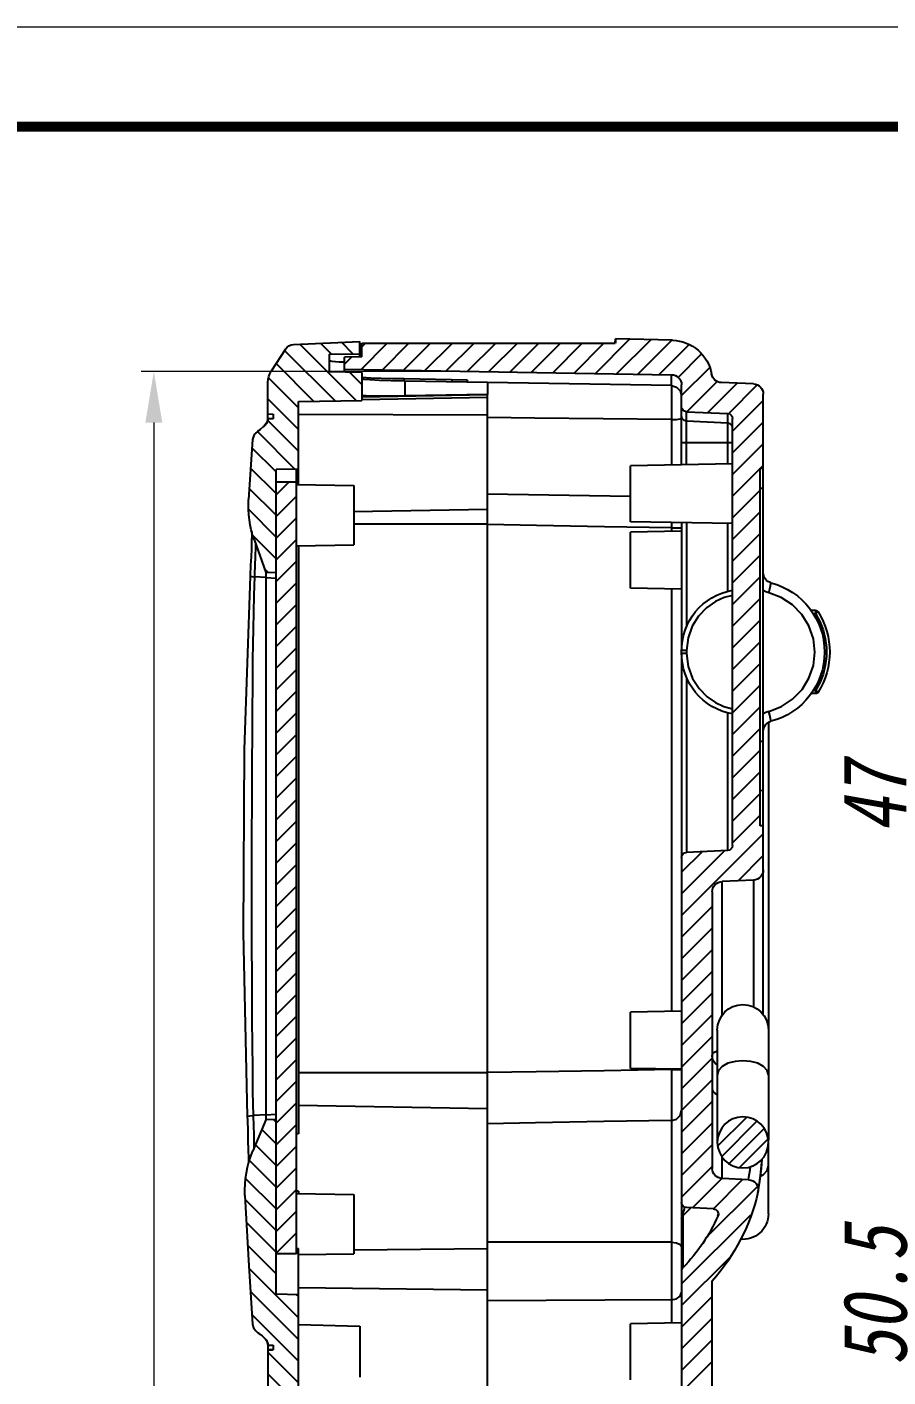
# Model space of a CAD drawing. Header units: millimetres. Extents: x 4697 to 5264, y 321 to 714.
# Drawn here: x 4860.2 to 4944.5, y 582.1 to 714.3 of the extents above; entities that cross this region are included whole.
import ezdxf
from ezdxf.enums import TextEntityAlignment as Align

# ---------------------------------------------------------------- set-up
doc = ezdxf.new("R2010")
doc.units = ezdxf.units.MM
doc.layers.add('dim', color=82, linetype='Continuous', lineweight=9)
doc.layers.add('from', color=7, linetype='Continuous', lineweight=13)
doc.styles.add('wuwei', font='SimSun.ttf', dxfattribs={"width": 0.8, "oblique": 10})
doc.styles.add('宋体', font='SimSun.ttf')
doc.dimstyles.new('wuwei', dxfattribs={"dimscale": 2.5, "dimtxt": 2.5, "dimasz": 1.5, "dimexe": 0.3, "dimexo": 0.3, "dimgap": 0.5, "dimtad": 1, "dimdsep": 46, "dimtxsty": 'wuwei', "dimcen": 0, "dimclrd": 42, "dimclre": 82, "dimclrt": 82, "dimazin": 2, "dimtfac": 1, "dimtofl": 0, "dimtmove": 0, "dimatfit": 3, "dimfxl": 0, "dimlwd": 5, "dimlwe": 5, "dimarcsym": 0})

# ---------------------------------------------------------------- blocks, each defined once
blk = doc.blocks.new('*D11')
at = {"layer": 'Defpoints', "color": 0}
for p in [(4905.26, 680.55), (4872.59, 448.62), (4905.26, 448.62)]:
    blk.add_point(p, dxfattribs=at)
at = {"layer": 'dim', "color": 82, "lineweight": 5}
for p, q in [((4904.01, 680.55), (4871.34, 680.55)), ((4904.01, 448.62), (4871.34, 448.62))]:
    blk.add_line(p, q, dxfattribs=at)
at = {"layer": 'dim', "color": 42, "lineweight": 5}
blk.add_line((4872.59, 675.55), (4872.59, 453.62), dxfattribs=at)
at = {"layer": 'dim', "color": 42}
for points in [[(4871.76, 675.55), (4873.42, 675.55), (4872.59, 680.55)], [(4871.76, 453.62), (4873.42, 453.62), (4872.59, 448.62)]]:
    blk.add_solid(points, dxfattribs=at)
at = {"layer": 'dim', "color": 82, "insert": (4868.22, 564.58), "char_height": 6.25, "attachment_point": 5, "rotation": 90, "style": 'wuwei'}
blk.add_mtext('231.93', dxfattribs=at)
blk = doc.blocks.new('*D36')
at = {"layer": 'Defpoints', "color": 0}
for p in [(4959.63, 662.31), (4947.51, 615.31), (4959.63, 615.31)]:
    blk.add_point(p, dxfattribs=at)
at = {"layer": 'dim', "color": 82, "lineweight": 5}
for p, q in [((4958.38, 662.31), (4946.26, 662.31)), ((4958.38, 615.31), (4946.26, 615.31))]:
    blk.add_line(p, q, dxfattribs=at)
at = {"layer": 'dim', "color": 42, "lineweight": 5}
blk.add_line((4947.51, 657.31), (4947.51, 620.31), dxfattribs=at)
at = {"layer": 'dim', "color": 42}
for points in [[(4946.68, 657.31), (4948.34, 657.31), (4947.51, 662.31)], [(4946.68, 620.31), (4948.34, 620.31), (4947.51, 615.31)]]:
    blk.add_solid(points, dxfattribs=at)
at = {"layer": 'dim', "color": 82, "insert": (4943.14, 638.81), "char_height": 6.25, "attachment_point": 5, "rotation": 90, "style": 'wuwei'}
blk.add_mtext('47', dxfattribs=at)
blk = doc.blocks.new('*D34')
at = {"layer": 'Defpoints', "color": 0}
for p in [(4959.63, 615.31), (4947.59, 564.81), (4953.48, 564.81)]:
    blk.add_point(p, dxfattribs=at)
at = {"layer": 'dim', "color": 82, "lineweight": 5}
for p, q in [((4958.38, 615.31), (4946.34, 615.31)), ((4952.23, 564.81), (4946.34, 564.81))]:
    blk.add_line(p, q, dxfattribs=at)
at = {"layer": 'dim', "color": 42, "lineweight": 5}
blk.add_line((4947.59, 610.31), (4947.59, 569.81), dxfattribs=at)
at = {"layer": 'dim', "color": 42}
for points in [[(4946.76, 610.31), (4948.43, 610.31), (4947.59, 615.31)], [(4946.76, 569.81), (4948.43, 569.81), (4947.59, 564.81)]]:
    blk.add_solid(points, dxfattribs=at)
at = {"layer": 'dim', "color": 82, "insert": (4943.22, 590.06), "char_height": 6.25, "attachment_point": 5, "rotation": 90, "style": 'wuwei'}
blk.add_mtext('50.5', dxfattribs=at)
blk = doc.blocks.new('TK-D')
at = {"layer": 'from'}
blk.add_lwpolyline([(-594.5, -413.12), (594.5, -413.12), (594.5, 413.12), (-594.5, 413.12)], close=True, dxfattribs=at)
at = {"layer": 'from', "const_width": 2.05}
blk.add_lwpolyline([(-574.01, -392.63), (-574.01, 392.63), (574.01, 392.63), (574.01, -392.63), (-574.01, -392.63)], dxfattribs=at)
at = {"layer": 'from', "color": 6, "style": '宋体', "width": 0.7}
blk.add_attdef('70001', text='', height=8.32, dxfattribs=at).set_placement((430.84, -344.43), align=Align.MIDDLE)
blk = doc.blocks.new('A$C41643B52')
at = {"color": 40, "linetype": 'Continuous'}
for p, q in [((-825.3, 576.69), (-828.24, 579.63)), ((-823.22, 576.73), (-826.54, 580.05)), ((-821.13, 576.76), (-824.47, 580.1)), ((-819.05, 576.8), (-822.4, 580.16)), ((-816.96, 576.84), (-819.89, 579.77)), ((-814.88, 576.87), (-817.77, 579.77)), ((-812.79, 576.91), (-815.65, 579.77)), ((-810.71, 576.95), (-813.53, 579.77)), ((-808.62, 576.98), (-811.41, 579.77)), ((-806.54, 577.02), (-809.29, 579.77)), ((-804.45, 577.05), (-807.17, 579.77)), ((-802.37, 577.09), (-805.05, 579.77)), ((-800.28, 577.13), (-802.92, 579.77)), ((-798.2, 577.16), (-800.8, 579.77)), ((-796.11, 577.2), (-798.68, 579.77)), ((-796.19, 579.4), (-796.56, 579.77)), ((-795.64, 574.14), (-790.12, 579.67)), ((-795.33, 578.7), (-794.18, 579.85)), ((-793.56, 574.11), (-788.62, 579.04)), ((-793.22, 578.69), (-792.15, 579.76)), ((-827.14, 576.41), (-829.45, 578.72)), ((-794.49, 577.7), (-795.19, 578.4)), ((-791.47, 574.07), (-787.79, 577.76)), ((-827.49, 574.64), (-830.25, 577.39)), ((-796.19, 575.72), (-794.99, 576.92)), ((-789.99, 573.43), (-787.05, 576.37)), ((-832.08, 572.86), (-834.9, 575.68)), ((-830.06, 572.96), (-832.93, 575.84)), ((-828.02, 573.05), (-830.99, 576.01)), ((-832.49, 571.15), (-835.49, 574.15)), ((-789.99, 571.31), (-786.99, 574.31)), ((-832.49, 569.03), (-835.49, 572.03)), ((-789.99, 569.19), (-786.96, 572.22)), ((-789.65, 567.41), (-785.96, 571.1)), ((-832.49, 566.91), (-835.49, 569.91)), ((-787.79, 567.15), (-785.42, 569.51)), ((-835.22, 567.52), (-835.49, 567.79)), ((-832.49, 564.79), (-835.19, 567.49)), ((-787.79, 565.03), (-785.29, 567.53)), ((-787.79, 564.91), (-789.03, 566.15)), ((-832.49, 562.67), (-835.19, 565.37)), ((-787.79, 562.79), (-789.79, 564.79)), ((-787.79, 562.91), (-785.17, 565.53)), ((-832.49, 560.55), (-835.19, 563.25)), ((-787.79, 560.78), (-785.11, 563.47)), ((-787.79, 560.67), (-789.79, 562.67)), ((-832.49, 558.42), (-835.19, 561.12)), ((-787.79, 558.55), (-789.79, 560.55)), ((-787.79, 558.66), (-785.55, 560.9)), ((-832.49, 556.3), (-835.19, 559)), ((-787.79, 556.42), (-789.79, 558.42)), ((-832.49, 554.18), (-835.19, 556.88)), ((-787.02, 557.31), (-786.67, 557.66)), ((-787.79, 554.3), (-789.79, 556.3)), ((-832.49, 552.06), (-835.19, 554.76)), ((-787.79, 552.18), (-789.79, 554.18)), ((-832.49, 549.94), (-835.19, 552.64)), ((-787.79, 550.06), (-789.79, 552.06)), ((-832.49, 547.82), (-835.19, 550.52)), ((-787.79, 547.94), (-789.79, 549.94)), ((-832.49, 545.7), (-835.19, 548.4)), ((-787.79, 545.82), (-789.79, 547.82)), ((-832.49, 543.57), (-835.19, 546.27)), ((-787.79, 543.7), (-789.79, 545.7)), ((-832.49, 541.45), (-835.19, 544.15)), ((-787.79, 541.58), (-789.79, 543.58)), ((-832.49, 539.33), (-835.19, 542.03)), ((-787.79, 539.45), (-789.79, 541.45)), ((-832.49, 537.21), (-835.19, 539.91)), ((-787.79, 537.33), (-789.79, 539.33)), ((-832.49, 535.09), (-835.19, 537.79)), ((-787.79, 535.21), (-789.79, 537.21)), ((-832.49, 532.97), (-835.19, 535.67)), ((-787.79, 533.09), (-789.79, 535.09)), ((-832.49, 530.85), (-835.19, 533.55)), ((-787.79, 530.97), (-789.79, 532.97)), ((-827.49, 523.73), (-835.49, 531.73)), ((-827.49, 525.85), (-831.72, 530.08)), ((-827.49, 527.97), (-829.5, 529.98)), ((-787.79, 528.85), (-789.79, 530.85)), ((-833.02, 527.13), (-835.49, 529.6)), ((-787.79, 526.73), (-789.79, 528.73)), ((-787.79, 524.6), (-789.79, 526.6)), ((-827.49, 521.6), (-830.49, 524.6)), ((-787.79, 522.48), (-789.79, 524.48)), ((-827.49, 519.48), (-830.49, 522.48)), ((-787.79, 520.36), (-789.79, 522.36)), ((-827.49, 517.36), (-830.49, 520.36)), ((-787.79, 518.24), (-789.79, 520.24)), ((-827.49, 515.24), (-830.49, 518.24)), ((-787.79, 516.12), (-789.79, 518.12)), ((-827.49, 513.12), (-830.49, 516.12)), ((-787.79, 514), (-789.79, 516)), ((-827.49, 511), (-830.49, 514)), ((-787.79, 511.88), (-789.79, 513.88)), ((-827.49, 508.88), (-830.49, 511.88)), ((-787.79, 509.76), (-789.79, 511.76)), ((-827.49, 506.75), (-830.49, 509.75)), ((-787.79, 507.63), (-789.79, 509.63)), ((-827.49, 504.63), (-830.49, 507.63)), ((-787.79, 505.51), (-789.79, 507.51)), ((-827.49, 502.51), (-830.49, 505.51)), ((-787.79, 503.39), (-789.79, 505.39)), ((-831.43, 500.15), (-834.87, 503.6)), ((-831.02, 501.16), (-833.83, 503.97)), ((-787.79, 503.51), (-787.54, 503.76)), ((-832.12, 499.43), (-835.56, 502.87)), ((-831.6, 503.16), (-831.6, 503.16)), ((-827.49, 500.39), (-830.49, 503.39)), ((-787.79, 501.27), (-789.79, 503.27)), ((-787.79, 501.39), (-786.4, 502.78)), ((-833.17, 499.07), (-835.96, 501.86)), ((-827.49, 498.27), (-830.49, 501.27)), ((-787.79, 499.15), (-789.79, 501.15)), ((-787.79, 499.27), (-785.77, 501.29)), ((-787.79, 497.14), (-785.19, 499.74)), ((-827.49, 496.15), (-830.49, 499.15)), ((-787.79, 497.03), (-789.79, 499.03)), ((-829.84, 492.13), (-834.91, 497.21)), ((-830.6, 495.01), (-833.47, 497.89)), ((-828.56, 495.1), (-831.44, 497.98)), ((-787.79, 495.02), (-784.81, 498)), ((-787.79, 494.91), (-789.79, 496.91)), ((-787.79, 492.9), (-784.76, 495.93)), ((-827.49, 487.66), (-834.26, 494.43)), ((-787.79, 492.79), (-789.79, 494.79)), ((-787.79, 490.78), (-784.88, 493.69)), ((-787.79, 490.66), (-789.79, 492.66)), ((-787.79, 488.66), (-785, 491.45)), ((-827.49, 485.54), (-832.24, 490.29)), ((-789.99, 484.34), (-785.13, 489.2)), ((-827.49, 483.42), (-830.49, 486.42)), ((-789.99, 482.22), (-785.27, 486.93)), ((-789.99, 486.46), (-789.83, 486.61)), ((-827.49, 481.3), (-830.49, 484.3)), ((-789.99, 480.1), (-785.42, 484.67)), ((-827.49, 479.18), (-830.49, 482.18)), ((-827.49, 477.06), (-830.49, 480.06)), ((-789.99, 477.97), (-786.99, 480.97)), ((-790.99, 474.85), (-786.99, 478.85))]:
    blk.add_line(p, q, dxfattribs=at)
at = {"color": 7, "linetype": 'Continuous'}
for p, q in [((-826.59, 580.05), (-821.01, 580.19)), ((-821.01, 580.19), (-821.01, 579.77)), ((-820.99, 579.77), (-821.01, 580.19)), ((-796.19, 579.77), (-820.99, 579.77)), ((-796.19, 578.41), (-796.19, 579.77)), ((-796.19, 579.28), (-796.07, 579.29)), ((-796.07, 579.29), (-795.99, 579.31)), ((-789.5, 579.64), (-795.99, 579.94)), ((-795.99, 578.41), (-795.99, 579.94)), ((-788.71, 579.18), (-787.31, 577.02)), ((-796.19, 578.41), (-794.49, 578.4)), ((-792.99, 578.68), (-795.99, 578.71)), ((-794.49, 576.93), (-794.49, 578.4)), ((-792.99, 578.68), (-792.99, 576.95)), ((-794.49, 577.23), (-826.51, 576.67)), ((-826.51, 575.61), (-826.51, 576.67)), ((-800.33, 576.29), (-806.49, 576.17)), ((-800.29, 576.29), (-800.29, 576.05)), ((-796.19, 576.9), (-792.99, 576.95)), ((-796.19, 576.9), (-796.19, 574.15)), ((-834.53, 575.77), (-831.37, 575.91)), ((-827.49, 567.86), (-827.49, 575.67)), ((-827.36, 575.11), (-827.49, 574.61)), ((-827, 575.47), (-827.36, 575.11)), ((-826.51, 575.61), (-827, 575.47)), ((-826.51, 575.61), (-808.49, 575.91)), ((-808.49, 575.9), (-800.38, 576.05)), ((-808.49, 575.9), (-808.49, 574.73)), ((-806.49, 576.17), (-806.49, 575.94)), ((-804.99, 576.2), (-804.99, 575.96)), ((-800.38, 576.05), (-800.38, 574.6)), ((-786.99, 572.2), (-786.99, 575.93)), ((-835.49, 513.99), (-835.49, 574.77)), ((-808.49, 574.73), (-800.38, 574.6)), ((-808.49, 574.69), (-796.19, 574.48)), ((-808.49, 346.61), (-808.49, 574.69)), ((-808.49, 574.44), (-796.19, 574.23)), ((-789.99, 574.04), (-796.19, 574.15)), ((-789.99, 565.91), (-789.99, 574.04)), ((-832.49, 530.59), (-832.49, 572.38)), ((-827.97, 573.05), (-832.01, 572.87)), ((-832.01, 567.94), (-832.01, 572.87)), ((-827.97, 567.87), (-827.97, 573.05)), ((-826.51, 572.28), (-826.51, 567.84)), ((-808.49, 572.72), (-789.99, 572.77)), ((-786.99, 572.84), (-787.49, 572.81)), ((-787.49, 572.81), (-787.49, 572.37)), ((-787.49, 572.37), (-786.99, 572.34)), ((-786.99, 572.34), (-786.99, 572.34)), ((-786.99, 572.34), (-786.89, 571.98)), ((-832.01, 571.94), (-827.97, 572.12)), ((-786.53, 571.56), (-786.22, 571.31)), ((-786.22, 571.31), (-785.9, 571.05)), ((-785.9, 571.05), (-785.74, 570.89)), ((-832.49, 570.02), (-827.49, 570.02)), ((-785.76, 570.91), (-785.74, 570.89)), ((-785.48, 570.34), (-785.28, 567.4)), ((-835.19, 567.52), (-835.49, 567.54)), ((-835.19, 532.52), (-835.19, 567.52)), ((-832.49, 567.94), (-822.49, 567.77)), ((-822.49, 562.27), (-822.49, 567.77)), ((-789.99, 567.42), (-787.79, 567.38)), ((-789.79, 490.62), (-789.79, 567.42)), ((-787.79, 486.65), (-787.79, 567.38)), ((-785.28, 567.4), (-785.1, 564.46)), ((-789.79, 565.92), (-795.39, 565.82)), ((-795.39, 565.82), (-795.39, 560.02)), ((-789.99, 566.39), (-789.79, 566.39)), ((-789.79, 566.15), (-787.79, 566.15)), ((-835.49, 565.54), (-835.19, 565.52)), ((-822.48, 564.74), (-808.49, 564.98)), ((-795.38, 563.29), (-808.49, 563.52)), ((-832.49, 562.1), (-822.49, 562.27)), ((-832.01, 555.47), (-832.01, 562.1)), ((-827.97, 562.17), (-827.97, 552)), ((-827.49, 562.18), (-827.49, 549.66)), ((-826.51, 562.2), (-826.51, 561.67)), ((-808.49, 562.03), (-795.39, 562.03)), ((-826.51, 561.67), (-827.49, 561.67)), ((-827.49, 561.36), (-822.49, 561.27)), ((-826.51, 561.67), (-826.51, 561.34)), ((-822.49, 555.77), (-822.49, 561.27)), ((-785.65, 560.53), (-786.79, 557.32)), ((-785.43, 561.33), (-785.42, 560.96)), ((-785.42, 560.96), (-785.4, 560.33)), ((-789.79, 559.92), (-795.39, 560.02)), ((-789.99, 559.93), (-789.99, 502.35)), ((-785.81, 559.83), (-785.82, 560.07)), ((-785.77, 558.78), (-785.79, 559.23)), ((-785.3, 558.05), (-785.25, 556.96)), ((-787.79, 557.27), (-786.79, 557.32)), ((-786.79, 556.82), (-787.79, 556.77)), ((-786.79, 556.93), (-786.79, 556.82)), ((-786.79, 556.82), (-785.7, 556.89)), ((-786.79, 556.82), (-786.79, 504.12)), ((-785.7, 556.89), (-785.71, 557.07)), ((-827.49, 555.68), (-822.49, 555.77)), ((-826.51, 555.7), (-826.51, 514.34)), ((-840.61, 553.59), (-840.19, 553.58)), ((-840.61, 553.29), (-840.34, 553.28)), ((-827.98, 549.66), (-827.49, 549.66)), ((-827.98, 549.66), (-827.98, 549.38)), ((-827.98, 549.38), (-827.49, 549.38)), ((-827.49, 549.38), (-827.49, 461.86)), ((-827.97, 547.04), (-827.97, 529.91)), ((-840.61, 545.75), (-840.34, 545.76)), ((-840.61, 545.45), (-840.19, 545.46)), ((-832.01, 530.09), (-832.01, 543.57)), ((-835.99, 542.61), (-835.99, 501.72)), ((-835.49, 540.77), (-835.19, 540.78)), ((-835.49, 535.95), (-835.19, 535.96)), ((-835.49, 532.5), (-835.19, 532.52)), ((-832.01, 530.09), (-827.97, 529.91)), ((-834.53, 527.2), (-831.45, 527.06)), ((-834.53, 527.2), (-834.53, 514.77)), ((-831.45, 513.92), (-831.45, 527.06)), ((-830.49, 526.06), (-830.49, 498.98)), ((-827.49, 514.36), (-822.49, 514.27)), ((-822.49, 508.77), (-822.49, 514.27)), ((-830.99, 512.52), (-830.99, 501.52)), ((-827.49, 508.68), (-822.49, 508.77)), ((-826.51, 508.65), (-827.49, 508.65)), ((-808.49, 508.32), (-789.99, 508.32)), ((-808.49, 504.82), (-789.99, 505.14)), ((-827.36, 504.16), (-827.49, 504.66)), ((-826.51, 503.66), (-826.51, 491.74)), ((-786.79, 504.22), (-787.79, 504.27)), ((-787.79, 503.77), (-786.79, 503.72)), ((-786.79, 504.22), (-785.58, 504.14)), ((-786.79, 504.12), (-786.79, 503.76)), ((-786.79, 503.72), (-785.51, 500.68)), ((-785.6, 503.13), (-785.58, 504.14)), ((-789.99, 502.35), (-789.79, 502.35)), ((-785.64, 501.98), (-785.63, 502.28)), ((-785.63, 502.28), (-785.6, 503.13)), ((-835.99, 494.52), (-835.99, 501.52)), ((-785.65, 501.27), (-785.64, 501.68)), ((-785.64, 501.68), (-785.64, 501.98)), ((-831.45, 497.98), (-831.45, 500.12)), ((-834.98, 496.69), (-835.05, 497.1)), ((-834.04, 497.86), (-831.45, 497.98)), ((-834.97, 496.64), (-835.02, 496.92)), ((-834.97, 496.64), (-834.98, 496.69)), ((-789.79, 496.52), (-795.39, 496.42)), ((-795.39, 496.42), (-795.39, 490.62)), ((-789.99, 496.74), (-789.79, 496.74)), ((-789.99, 496.74), (-789.99, 496.51)), ((-784.74, 496.31), (-785.08, 490)), ((-831.04, 494.31), (-831.14, 494.6)), ((-831.06, 494.36), (-831.04, 494.31)), ((-830.61, 495.01), (-827.97, 495.13)), ((-827.63, 494.36), (-828.39, 495.11)), ((-827.63, 489.28), (-827.63, 494.36)), ((-808.49, 491.09), (-795.39, 490.98)), ((-789.99, 490.53), (-795.39, 490.62)), ((-789.79, 491.14), (-789.99, 491.14)), ((-789.99, 476.52), (-789.99, 491.14)), ((-789.79, 490.62), (-787.79, 490.62)), ((-785.08, 490), (-785.48, 483.7)), ((-830.49, 345.99), (-830.49, 487.97)), ((-808.49, 487.05), (-789.99, 487.28)), ((-789.99, 486.61), (-787.79, 486.65)), ((-826.51, 486.12), (-826.51, 483.84)), ((-827.49, 483.86), (-822.49, 483.77)), ((-822.49, 478.27), (-822.49, 483.77)), ((-789.99, 483.68), (-795.99, 483.52)), ((-795.99, 483.52), (-795.99, 478.52)), ((-786.14, 482.79), (-786.19, 482.75)), ((-785.98, 482.92), (-786.11, 482.82)), ((-786.99, 481.7), (-787.49, 481.67)), ((-786.99, 481.67), (-787.49, 481.65)), ((-787.49, 481.67), (-787.49, 481.2)), ((-787.49, 481.23), (-786.99, 481.2)), ((-786.99, 481.17), (-787.49, 481.2)), ((-786.99, 481.86), (-786.99, 349.32)), ((-786.98, 481.8), (-786.99, 481.71)), ((-786.97, 481.85), (-786.98, 481.8))]:
    blk.add_line(p, q, dxfattribs=at)
for points in [[(-792.99, 578.06), (-793.24, 577.99), (-793.96, 577.94), (-794.5, 577.92)], [(-800.38, 576.05), (-799.07, 576.08), (-797.91, 576.12), (-796.98, 576.17), (-796.39, 576.22), (-796.19, 576.27)], [(-796.2, 576.43), (-797.08, 576.38), (-798.09, 576.35), (-799.18, 576.31), (-800.33, 576.29)], [(-826.51, 575.61), (-826.51, 575.41), (-826.51, 574.91), (-826.51, 574.17), (-826.51, 573.26), (-826.51, 572.28)], [(-800.38, 574.6), (-799.44, 574.59), (-798.55, 574.58), (-797.76, 574.58), (-797.1, 574.59), (-796.6, 574.6), (-796.29, 574.61), (-796.19, 574.62)], [(-827.97, 572.12), (-827.73, 572.2), (-827.55, 572.38), (-827.49, 572.62)], [(-826.51, 572.28), (-827, 572.3), (-827.36, 572.34), (-827.49, 572.39)], [(-826.51, 572.28), (-819.8, 572.35), (-813.13, 572.43), (-808.49, 572.47)], [(-786.99, 572.34), (-786.99, 572.32), (-786.99, 572.29)], [(-786.99, 572.29), (-786.98, 572.26), (-786.98, 572.22), (-786.97, 572.17), (-786.95, 572.12), (-786.93, 572.05), (-786.89, 571.97), (-786.85, 571.91), (-786.81, 571.85), (-786.76, 571.79), (-786.71, 571.74), (-786.66, 571.68)], [(-832.49, 571.45), (-832.43, 571.69), (-832.25, 571.87), (-832.01, 571.94)], [(-786.89, 571.98), (-786.62, 571.65), (-786.53, 571.56)], [(-786.66, 571.68), (-786.59, 571.61), (-786.53, 571.56)], [(-786.21, 571.31), (-786.17, 571.27), (-786.08, 571.2), (-785.99, 571.12), (-785.9, 571.05), (-785.82, 570.98), (-785.76, 570.91)], [(-785.74, 570.89), (-785.61, 570.71), (-785.48, 570.34)], [(-826.51, 561.67), (-819.95, 561.79), (-813.28, 561.91), (-808.49, 562)], [(-785.79, 559.23), (-785.8, 559.43), (-785.81, 559.63), (-785.81, 559.83)], [(-785.4, 560.33), (-785.37, 559.62), (-785.34, 558.86), (-785.3, 558.05)], [(-785.71, 557.07), (-785.75, 558.11), (-785.77, 558.78)], [(-786.79, 557.32), (-786.79, 557.31), (-786.79, 556.93)], [(-785.25, 556.96), (-785.28, 556.94), (-785.43, 556.92), (-785.7, 556.89)], [(-785.58, 504.14), (-785.53, 506.46), (-785.5, 508.79), (-785.48, 511.13), (-785.46, 513.49), (-785.45, 515.84), (-785.44, 518.12), (-785.43, 520.43), (-785.43, 523.02), (-785.43, 525.87), (-785.43, 528.86), (-785.43, 531.82), (-785.44, 534.56), (-785.45, 536.99), (-785.46, 539.14), (-785.47, 541.03), (-785.48, 542.73), (-785.49, 544.29), (-785.5, 545.8), (-785.52, 547.3), (-785.53, 548.79), (-785.55, 550.29), (-785.57, 551.82), (-785.6, 553.41), (-785.64, 555.09), (-785.7, 556.89)], [(-785.25, 556.96), (-784.68, 539.99), (-784.57, 522.02), (-784.96, 504.08)], [(-840.53, 549.52), (-840.39, 550.83), (-839.96, 552.08), (-839.27, 553.21), (-838.35, 554.15), (-837.24, 554.87), (-836.03, 555.33)], [(-836.03, 555.33), (-836.13, 555.7), (-836.2, 556.01), (-836.24, 556.22), (-836.24, 556.3)], [(-836.03, 555.33), (-835.75, 555.43), (-835.49, 555.56)], [(-832.49, 555.07), (-831.66, 554.85), (-830.8, 554.46), (-829.93, 553.86), (-829.15, 553.05), (-828.54, 552.07), (-828.13, 550.92), (-827.98, 549.66)], [(-840.61, 553.29), (-841.02, 552.52), (-841.34, 551.7), (-841.56, 550.84), (-841.67, 549.96)], [(-840.88, 553.45), (-840.86, 553.44), (-840.82, 553.42), (-840.77, 553.39), (-840.69, 553.34), (-840.61, 553.29)], [(-840.61, 553.59), (-840.61, 553.58), (-840.61, 553.54), (-840.61, 553.47), (-840.61, 553.39), (-840.61, 553.29)], [(-841.67, 549.96), (-841.67, 549.08), (-841.56, 548.2), (-841.34, 547.34), (-841.02, 546.52), (-840.61, 545.75)], [(-836.03, 543.71), (-837.27, 544.18), (-838.36, 544.9), (-839.28, 545.85), (-839.96, 546.97), (-840.39, 548.21), (-840.53, 549.52)], [(-827.98, 549.38), (-828.13, 548.11), (-828.55, 546.95), (-829.2, 545.94), (-829.98, 545.14), (-830.81, 544.57), (-831.64, 544.2), (-832.49, 543.97)], [(-840.88, 545.59), (-840.86, 545.59), (-840.82, 545.62), (-840.77, 545.65), (-840.69, 545.7), (-840.61, 545.75)], [(-840.61, 545.75), (-840.61, 545.65), (-840.61, 545.57), (-840.61, 545.5), (-840.61, 545.46), (-840.61, 545.45)], [(-836.24, 542.74), (-836.24, 542.82), (-836.2, 543.03), (-836.13, 543.34), (-836.03, 543.71)], [(-836.03, 543.71), (-835.75, 543.61), (-835.49, 543.48)], [(-835.49, 541.86), (-835.5, 541.88), (-835.5, 541.94), (-835.52, 542.01), (-835.54, 542.07), (-835.56, 542.15), (-835.59, 542.22), (-835.63, 542.29), (-835.68, 542.36), (-835.74, 542.43)], [(-830.49, 510), (-830.56, 510.21), (-830.77, 510.4), (-830.99, 510.49)], [(-835.99, 508.12), (-835.87, 508.56), (-835.51, 508.95), (-834.96, 509.26), (-834.26, 509.45), (-833.49, 509.52)], [(-833.49, 509.52), (-832.72, 509.45), (-832.02, 509.26), (-831.47, 508.95), (-831.11, 508.56), (-830.99, 508.12)], [(-826.51, 508.65), (-819.92, 508.54), (-813.24, 508.43), (-808.49, 508.35)], [(-826.51, 508.65), (-826.51, 507.4), (-826.51, 506.22), (-826.51, 505.21), (-826.51, 504.41), (-826.51, 503.88), (-826.51, 503.66)], [(-830.49, 506.7), (-830.56, 506.49), (-830.77, 506.31), (-830.99, 506.22)], [(-826.51, 503.66), (-827, 503.8), (-827.36, 504.16)], [(-826.51, 503.66), (-819.87, 503.55), (-813.2, 503.43), (-808.49, 503.35)], [(-786.79, 503.76), (-786.79, 503.73), (-786.79, 503.72)], [(-784.96, 504.08), (-785.01, 504.1), (-785.22, 504.12), (-785.58, 504.14)], [(-784.96, 504.08), (-784.98, 503.66), (-785.01, 502.64), (-785.04, 501.68), (-785.07, 500.79), (-785.09, 500), (-785.1, 499.47)], [(-785.66, 501.03), (-785.66, 501.04), (-785.65, 501.27)], [(-835.02, 496.92), (-835.14, 497.71), (-835.3, 498.96), (-835.38, 499.89)], [(-835.05, 497.1), (-835.23, 498.29), (-835.38, 499.89)], [(-835.21, 498.21), (-835.51, 498.38), (-835.87, 498.78), (-835.99, 499.23)], [(-834.04, 497.86), (-834.08, 498.12), (-834.21, 498.84), (-834.25, 499.14)], [(-827.73, 494.88), (-827.76, 494.98), (-827.79, 495.08), (-827.83, 495.2)], [(-827.63, 494.36), (-827.62, 494.4), (-827.63, 494.46), (-827.64, 494.54), (-827.66, 494.62), (-827.68, 494.71), (-827.7, 494.79), (-827.73, 494.88)], [(-827.49, 494.03), (-827.51, 494.15), (-827.56, 494.27), (-827.63, 494.36)], [(-826.51, 491.74), (-827, 491.68), (-827.36, 491.52), (-827.49, 491.31)], [(-826.51, 491.74), (-819.81, 491.74), (-813.14, 491.75), (-808.49, 491.75)], [(-826.51, 491.74), (-826.51, 490.59), (-826.51, 489.39), (-826.51, 488.19), (-826.51, 487.08), (-826.51, 486.12)], [(-826.51, 486.12), (-827, 486.21), (-827.36, 486.47), (-827.49, 486.81)], [(-826.51, 486.12), (-819.96, 486.08), (-808.49, 486.01)], [(-786.19, 482.75), (-786.42, 482.57), (-786.7, 482.32), (-786.74, 482.27)], [(-785.98, 482.92), (-786.06, 482.86), (-786.19, 482.75)], [(-785.48, 483.7), (-785.58, 483.36), (-785.81, 483.07), (-785.98, 482.92)], [(-786.74, 482.27), (-786.91, 482.03), (-786.99, 481.7)], [(-786.74, 482.27), (-786.84, 482.15), (-786.99, 481.7)], [(-786.94, 481.95), (-786.96, 481.9), (-786.97, 481.85)]]:
    blk.add_lwpolyline(points, dxfattribs=at)
blk.add_circle((-833.49, 501.52), 2.5, dxfattribs=at)
for centre, radius, start, end in [((-826.49, 576.05), 4, 91.5, 170.129), ((-789.55, 578.64), 1, 32.8874, 87.337), ((-831.42, 576.9), 1, 272.5, 350.1291), ((-826.49, 575.67), 1, 90.9999, 180), ((-788.99, 575.93), 2, 0.0001, 32.8873), ((-834.49, 574.77), 1, 92.5, 180.0001), ((-831.99, 572.38), 0.5, 92.4999, 180.0001), ((-827.99, 573.55), 0.5, 272.4999, 0.0001), ((-795.08, 563.87), 10, 340.5313, 3.3972), ((-836.49, 557.27), 1, 284.4738, 0), ((-834.49, 549.52), 7, 104.4778, 255.5222), ((-833.49, 549.66), 6, 358.7079, 80.4059), ((-834.49, 549.52), 7.5, 148.3855, 211.6145), ((-840.62, 553.29), 0.3, 88, 148.3855), ((-833.49, 549.38), 6, 279.5941, 1.2921), ((-840.62, 545.75), 0.3, 211.6145, 272), ((-836.49, 541.77), 1, 0, 75.5248), ((-831.99, 530.59), 0.5, 180, 267.5), ((-827.99, 529.41), 0.5, 0, 87.5), ((-834.49, 528.2), 1, 180, 267.5), ((-831.49, 526.06), 1, 0, 87.5), ((-833.49, 512.52), 2.5, 0, 180), ((-831.49, 509.98), 1, 300.5416, 0), ((-794.73, 496.8), 10, 357.2124, 22.8537), ((-831.49, 498.98), 1, 272.5, 0), ((-834, 496.87), 1, 92.4937, 189.9912), ((-815.49, 501.17), 20, 193.1007, 221.4096), ((-827.99, 495.63), 0.5, 272.5, 0), ((-833.49, 494.52), 2.5, 180, 276.3463), ((-830.59, 494.51), 0.5, 92.4753, 197.9372), ((-815.49, 501.17), 17, 203.8058, 224.4153), ((-827.99, 488.93), 0.5, 0, 44.4153)]:
    blk.add_arc(centre, radius, start, end, dxfattribs=at)

msp = doc.modelspace()

# ---------------------------------------------------------------- block references
at = {"xscale": 0.4764710132059171, "yscale": 0.4764710132053718, "zscale": 0.4764710132046591}
msp.add_blockref('TK-D', (4980.539, 517.437), dxfattribs=at)
at = {"xscale": -1}
msp.add_blockref('A$C41643B52', (4096.767, 103.564), dxfattribs=at)

# ---------------------------------------------------------------- dimensions: what is measured, and where the dimension line sits
at = {"layer": 'dim'}
dim = msp.add_linear_dim(base=(4872.59, 448.619), p1=(4905.257, 680.548), p2=(4905.257, 448.619), angle=270, dimstyle='wuwei', override={"dimasz": 2, "dimexe": 0.49975, "dimexo": 0.49975, "dimgap": 0.49975}, dxfattribs=at)
dim.commit()
dim.dimension.update_dxf_attribs({"geometry": '*D11', "text_midpoint": (4872.59, 564.584), "dimtype": 160})
for base, p1, p2, picture, middle in [((4947.51, 615.312), (4959.628, 662.312), (4959.628, 615.312), '*D36', (4943.135, 638.812)), ((4947.593, 564.812), (4959.628, 615.312), (4953.478, 564.812), '*D34', (4943.219, 590.062))]:
    dim = msp.add_linear_dim(base=base, p1=p1, p2=p2, angle=90, dimstyle='wuwei', override={"dimasz": 2, "dimexe": 0.49975, "dimexo": 0.49975, "dimgap": 0.49975}, dxfattribs=at)
    dim.commit()
    dim.dimension.update_dxf_attribs({"geometry": picture, "text_midpoint": middle})

doc.saveas('drawing.dxf')
